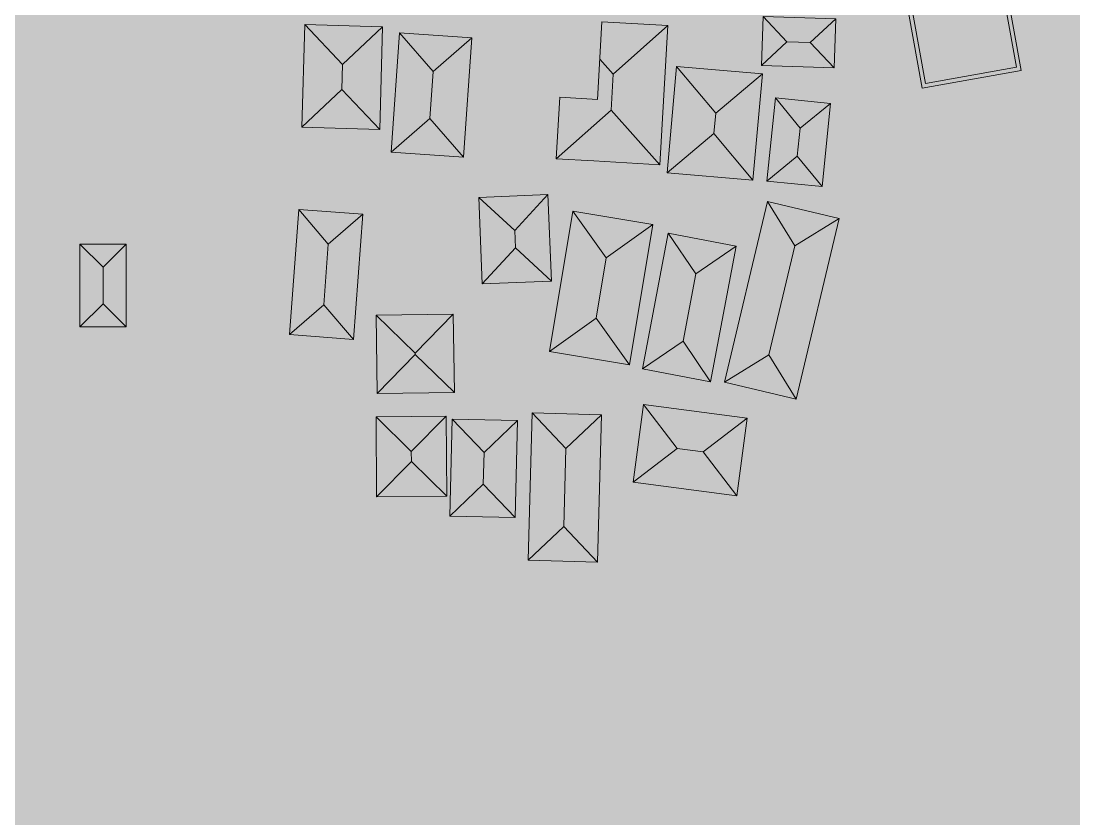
# Model space of a CAD drawing. Header units: metres. Extents: x 305909 to 307171, y 9156037 to 9156671.
# Drawn here: x 306376.2 to 306495.4, y 9156165.8 to 9156256.1 of the extents above; entities that cross this region are included whole.
import ezdxf

# ---------------------------------------------------------------- set-up
doc = ezdxf.new("R2010")
doc.units = ezdxf.units.M
for name, color, linetype, lineweight, true_color in [('B-BANGUNAN_PENDIDIKAN', 7, 'Continuous', 13, 0x78aadc), ('B-BANGUNAN_PERMUKIMAN', 7, 'Continuous', 13, 0xf0cd8c), ('B-BAYANGAN', 7, 'Continuous', 0, 0x76786c), ('Z-R', 7, 'Continuous', 0, 0xfaf4e6), ('Z-SPU-1', 7, 'Continuous', 0, 0xd6e6f7)]:
    doc.layers.add(name, color=color, linetype=linetype, lineweight=lineweight, true_color=true_color)

msp = doc.modelspace()

# ---------------------------------------------------------------- hatches: boundary and pattern name
at = {"layer": 'B-BANGUNAN_PENDIDIKAN', "true_color": 0x5c8cc4}
h = msp.add_hatch(color=153, dxfattribs=at)
h.dxf.hatch_style = 1
h.paths.add_polyline_path([(306489.41, 9156250.53), (306478.22, 9156248.51), (306471.21, 9156287.4), (306482.4, 9156289.42), (306488.86, 9156290.58), (306491.05, 9156278.41), (306484.6, 9156277.24), (306489.41, 9156250.53)])
at = {"layer": 'B-BANGUNAN_PERMUKIMAN', "true_color": 0xe5855b}
h = msp.add_hatch(color=23, dxfattribs=at)
h.dxf.hatch_style = 1
h.paths.add_polyline_path([(306408.33, 9156255.71), (306412.61, 9156251.19), (306412.53, 9156248.37), (306408.01, 9156244.09), (306408.33, 9156255.71)])
at = {"layer": 'B-BANGUNAN_PERMUKIMAN', "true_color": 0xe4855b}
h = msp.add_hatch(color=23, dxfattribs=at)
h.dxf.hatch_style = 1
h.paths.add_polyline_path([(306412.61, 9156251.19), (306408.33, 9156255.71), (306417.13, 9156255.47), (306417.13, 9156255.47), (306412.61, 9156251.19)])
at = {"layer": 'B-BANGUNAN_PERMUKIMAN', "true_color": 0xe7865b}
h = msp.add_hatch(color=23, dxfattribs=at)
h.dxf.hatch_style = 1
h.paths.add_polyline_path([(306443.24, 9156250.08), (306441.71, 9156251.79), (306441.96, 9156256.03), (306449.44, 9156255.59), (306443.24, 9156250.08)])
at = {"layer": 'B-BANGUNAN_PERMUKIMAN', "true_color": 0xbd6e4b}
h = msp.add_hatch(color=13, dxfattribs=at)
h.dxf.hatch_style = 1
h.paths.add_polyline_path([(306448.51, 9156239.84), (306443, 9156246.04), (306443.24, 9156250.08), (306449.44, 9156255.59), (306448.51, 9156239.84)])
at = {"layer": 'B-BANGUNAN_PERMUKIMAN', "true_color": 0xe5855b}
h = msp.add_hatch(color=23, dxfattribs=at)
h.dxf.hatch_style = 1
h.paths.add_polyline_path([(306460.21, 9156256.63), (306462.91, 9156253.76), (306460.04, 9156251.06), (306460.04, 9156251.06), (306460.16, 9156254.91), (306460.21, 9156256.63)])
at = {"layer": 'B-BANGUNAN_PERMUKIMAN', "true_color": 0xe4855a}
h = msp.add_hatch(color=23, dxfattribs=at)
h.dxf.hatch_style = 1
h.paths.add_polyline_path([(306468.42, 9156256.38), (306468.42, 9156256.38), (306465.55, 9156253.68), (306462.91, 9156253.76), (306460.21, 9156256.63), (306468.42, 9156256.38)])
at = {"layer": 'B-BANGUNAN_PERMUKIMAN', "true_color": 0xb56a48}
h = msp.add_hatch(color=35, dxfattribs=at)
h.dxf.hatch_style = 1
h.paths.add_polyline_path([(306465.55, 9156253.68), (306468.42, 9156256.38), (306468.26, 9156250.81), (306465.55, 9156253.68)])
at = {"layer": 'B-BANGUNAN_PERMUKIMAN', "true_color": 0xb66a48}
h = msp.add_hatch(color=35, dxfattribs=at)
h.dxf.hatch_style = 1
h.paths.add_polyline_path([(306416.81, 9156243.85), (306416.81, 9156243.85), (306412.53, 9156248.37), (306412.61, 9156251.19), (306417.13, 9156255.47), (306416.88, 9156246.43), (306416.81, 9156243.85)])
at = {"layer": 'B-BANGUNAN_PERMUKIMAN', "true_color": 0xe6865b}
h = msp.add_hatch(color=23, dxfattribs=at)
h.dxf.hatch_style = 1
h.paths.add_polyline_path([(306422.85, 9156250.39), (306422.49, 9156245.07), (306418.1, 9156241.25), (306419.03, 9156254.77), (306422.85, 9156250.39)])
at = {"layer": 'B-BANGUNAN_PERMUKIMAN', "true_color": 0xe3845a}
h = msp.add_hatch(color=23, dxfattribs=at)
h.dxf.hatch_style = 1
h.paths.add_polyline_path([(306422.85, 9156250.39), (306419.03, 9156254.77), (306419.03, 9156254.77), (306427.23, 9156254.21), (306422.85, 9156250.39)])
at = {"layer": 'B-BANGUNAN_PERMUKIMAN', "true_color": 0xb56948}
h = msp.add_hatch(color=35, dxfattribs=at)
h.dxf.hatch_style = 1
h.paths.add_polyline_path([(306426.31, 9156240.69), (306422.49, 9156245.07), (306422.85, 9156250.39), (306427.23, 9156254.21), (306427.23, 9156254.21), (306426.31, 9156240.69)])
at = {"layer": 'B-BANGUNAN_PERMUKIMAN', "true_color": 0xb76a49}
h = msp.add_hatch(color=35, dxfattribs=at)
h.dxf.hatch_style = 1
h.paths.add_polyline_path([(306462.91, 9156253.76), (306465.55, 9156253.68), (306468.26, 9156250.81), (306460.04, 9156251.06), (306462.91, 9156253.76)])
at = {"layer": 'B-BANGUNAN_PERMUKIMAN', "true_color": 0xea885d}
h = msp.add_hatch(color=23, dxfattribs=at)
h.dxf.hatch_style = 1
h.paths.add_polyline_path([(306443.24, 9156250.08), (306443, 9156246.04), (306436.8, 9156240.53), (306437.21, 9156247.49), (306441.45, 9156247.24), (306441.71, 9156251.79), (306443.24, 9156250.08)])
at = {"layer": 'B-BANGUNAN_PERMUKIMAN', "true_color": 0xe7865c}
h = msp.add_hatch(color=23, dxfattribs=at)
h.dxf.hatch_style = 1
h.paths.add_polyline_path([(306454.84, 9156245.7), (306454.64, 9156243.37), (306449.36, 9156238.94), (306449.36, 9156238.94), (306450.42, 9156250.98), (306454.84, 9156245.7)])
at = {"layer": 'B-BANGUNAN_PERMUKIMAN', "true_color": 0xe3845a}
h = msp.add_hatch(color=23, dxfattribs=at)
h.dxf.hatch_style = 1
h.paths.add_polyline_path([(306454.84, 9156245.7), (306450.42, 9156250.98), (306450.42, 9156250.98), (306460.12, 9156250.13), (306454.84, 9156245.7)])
at = {"layer": 'B-BANGUNAN_PERMUKIMAN', "true_color": 0xb46947}
h = msp.add_hatch(color=35, dxfattribs=at)
h.dxf.hatch_style = 1
h.paths.add_polyline_path([(306459.06, 9156238.09), (306454.64, 9156243.37), (306454.84, 9156245.7), (306460.12, 9156250.13), (306459.06, 9156238.09)])
at = {"layer": 'B-BANGUNAN_PERMUKIMAN', "true_color": 0xb76a48}
h = msp.add_hatch(color=35, dxfattribs=at)
h.dxf.hatch_style = 1
h.paths.add_polyline_path([(306412.53, 9156248.37), (306416.81, 9156243.85), (306408.01, 9156244.09), (306412.53, 9156248.37)])
at = {"layer": 'B-BANGUNAN_PERMUKIMAN', "true_color": 0xe7865c}
h = msp.add_hatch(color=23, dxfattribs=at)
h.dxf.hatch_style = 1
h.paths.add_polyline_path([(306461.59, 9156247.41), (306464.4, 9156243.97), (306464.08, 9156240.81), (306460.64, 9156238), (306460.64, 9156238), (306461.59, 9156247.41)])
at = {"layer": 'B-BANGUNAN_PERMUKIMAN', "true_color": 0xe2845a}
h = msp.add_hatch(color=23, dxfattribs=at)
h.dxf.hatch_style = 1
h.paths.add_polyline_path([(306467.84, 9156246.77), (306464.4, 9156243.97), (306461.59, 9156247.41), (306467.84, 9156246.77)])
at = {"layer": 'B-BANGUNAN_PERMUKIMAN', "true_color": 0xbd6e4b}
h = msp.add_hatch(color=13, dxfattribs=at)
h.dxf.hatch_style = 1
h.paths.add_polyline_path([(306443, 9156246.04), (306448.51, 9156239.84), (306441.04, 9156240.28), (306436.8, 9156240.53), (306436.8, 9156240.53), (306443, 9156246.04)])
at = {"layer": 'B-BANGUNAN_PERMUKIMAN', "true_color": 0xb46947}
h = msp.add_hatch(color=35, dxfattribs=at)
h.dxf.hatch_style = 1
h.paths.add_polyline_path([(306464.08, 9156240.81), (306464.4, 9156243.97), (306467.84, 9156246.77), (306466.88, 9156237.37), (306464.08, 9156240.81)])
at = {"layer": 'B-BANGUNAN_PERMUKIMAN', "true_color": 0xb86b49}
h = msp.add_hatch(color=35, dxfattribs=at)
h.dxf.hatch_style = 1
h.paths.add_polyline_path([(306422.49, 9156245.07), (306426.31, 9156240.69), (306418.1, 9156241.25), (306422.49, 9156245.07)])
h = msp.add_hatch(color=35, dxfattribs=at)
h.dxf.hatch_style = 1
h.paths.add_polyline_path([(306454.64, 9156243.37), (306459.06, 9156238.09), (306449.36, 9156238.94), (306454.64, 9156243.37)])
at = {"layer": 'B-BANGUNAN_PERMUKIMAN', "true_color": 0xb96b49}
h = msp.add_hatch(color=35, dxfattribs=at)
h.dxf.hatch_style = 1
h.paths.add_polyline_path([(306464.08, 9156240.81), (306466.88, 9156237.37), (306466.88, 9156237.37), (306460.64, 9156238), (306464.08, 9156240.81)])
at = {"layer": 'B-BANGUNAN_PERMUKIMAN', "true_color": 0xe6865b}
h = msp.add_hatch(color=23, dxfattribs=at)
h.dxf.hatch_style = 1
h.paths.add_polyline_path([(306432.09, 9156232.39), (306428.01, 9156236.14), (306435.84, 9156236.46), (306435.84, 9156236.46), (306432.09, 9156232.39)])
at = {"layer": 'B-BANGUNAN_PERMUKIMAN', "true_color": 0xe4855a}
h = msp.add_hatch(color=23, dxfattribs=at)
h.dxf.hatch_style = 1
h.paths.add_polyline_path([(306428.01, 9156236.14), (306432.09, 9156232.39), (306432.17, 9156230.42), (306428.41, 9156226.35), (306428.01, 9156236.14)])
at = {"layer": 'B-BANGUNAN_PERMUKIMAN', "true_color": 0xb76a49}
h = msp.add_hatch(color=35, dxfattribs=at)
h.dxf.hatch_style = 1
h.paths.add_polyline_path([(306432.17, 9156230.42), (306432.09, 9156232.39), (306435.84, 9156236.46), (306436.24, 9156226.67), (306432.17, 9156230.42)])
at = {"layer": 'B-BANGUNAN_PERMUKIMAN', "true_color": 0xea885d}
h = msp.add_hatch(color=23, dxfattribs=at)
h.dxf.hatch_style = 1
h.paths.add_polyline_path([(306460.7, 9156235.68), (306463.79, 9156230.67), (306460.86, 9156218.33), (306455.84, 9156215.24), (306460.7, 9156235.68)])
at = {"layer": 'B-BANGUNAN_PERMUKIMAN', "true_color": 0xdf8258}
h = msp.add_hatch(color=23, dxfattribs=at)
h.dxf.hatch_style = 1
h.paths.add_polyline_path([(306463.79, 9156230.67), (306460.7, 9156235.68), (306468.81, 9156233.76), (306468.81, 9156233.76), (306463.79, 9156230.67)])
at = {"layer": 'B-BANGUNAN_PERMUKIMAN', "true_color": 0xe6865b}
h = msp.add_hatch(color=23, dxfattribs=at)
h.dxf.hatch_style = 1
h.paths.add_polyline_path([(306407.64, 9156234.77), (306407.64, 9156234.77), (306410.99, 9156230.87), (306410.48, 9156223.97), (306406.58, 9156220.62), (306406.58, 9156220.62), (306407.64, 9156234.77)])
at = {"layer": 'B-BANGUNAN_PERMUKIMAN', "true_color": 0xe3845a}
h = msp.add_hatch(color=23, dxfattribs=at)
h.dxf.hatch_style = 1
h.paths.add_polyline_path([(306410.99, 9156230.87), (306407.64, 9156234.77), (306414.89, 9156234.23), (306410.99, 9156230.87)])
at = {"layer": 'B-BANGUNAN_PERMUKIMAN', "true_color": 0xb56948}
h = msp.add_hatch(color=35, dxfattribs=at)
h.dxf.hatch_style = 1
h.paths.add_polyline_path([(306413.83, 9156220.07), (306410.48, 9156223.97), (306410.99, 9156230.87), (306414.89, 9156234.23), (306413.83, 9156220.07)])
at = {"layer": 'B-BANGUNAN_PERMUKIMAN', "true_color": 0xe8875c}
h = msp.add_hatch(color=23, dxfattribs=at)
h.dxf.hatch_style = 1
h.paths.add_polyline_path([(306442.44, 9156229.3), (306441.3, 9156222.48), (306436.02, 9156218.7), (306438.67, 9156234.58), (306438.67, 9156234.58), (306442.44, 9156229.3)])
at = {"layer": 'B-BANGUNAN_PERMUKIMAN', "true_color": 0xe18359}
h = msp.add_hatch(color=23, dxfattribs=at)
h.dxf.hatch_style = 1
h.paths.add_polyline_path([(306442.44, 9156229.3), (306438.67, 9156234.58), (306447.72, 9156233.07), (306442.44, 9156229.3)])
at = {"layer": 'B-BANGUNAN_PERMUKIMAN', "true_color": 0xb36847}
h = msp.add_hatch(color=25, dxfattribs=at)
h.dxf.hatch_style = 1
h.paths.add_polyline_path([(306445.07, 9156217.19), (306441.3, 9156222.48), (306442.44, 9156229.3), (306447.72, 9156233.07), (306445.07, 9156217.19)])
at = {"layer": 'B-BANGUNAN_PERMUKIMAN', "true_color": 0xb16746}
h = msp.add_hatch(color=25, dxfattribs=at)
h.dxf.hatch_style = 1
h.paths.add_polyline_path([(306460.86, 9156218.33), (306463.79, 9156230.67), (306468.81, 9156233.76), (306463.94, 9156213.31), (306460.86, 9156218.33)])
at = {"layer": 'B-BANGUNAN_PERMUKIMAN', "true_color": 0xe9875c}
h = msp.add_hatch(color=23, dxfattribs=at)
h.dxf.hatch_style = 1
h.paths.add_polyline_path([(306449.47, 9156232.09), (306452.59, 9156227.51), (306451.14, 9156219.87), (306446.55, 9156216.74), (306449.47, 9156232.09)])
at = {"layer": 'B-BANGUNAN_PERMUKIMAN', "true_color": 0xe08259}
h = msp.add_hatch(color=23, dxfattribs=at)
h.dxf.hatch_style = 1
h.paths.add_polyline_path([(306452.59, 9156227.51), (306449.47, 9156232.09), (306450.88, 9156231.82), (306457.17, 9156230.63), (306457.17, 9156230.63), (306452.59, 9156227.51)])
at = {"layer": 'B-BANGUNAN_PERMUKIMAN', "true_color": 0xe5855b}
h = msp.add_hatch(color=23, dxfattribs=at)
h.dxf.hatch_style = 1
h.paths.add_polyline_path([(306382.88, 9156230.86), (306385.5, 9156228.24), (306385.5, 9156224.11), (306382.88, 9156221.49), (306382.88, 9156230.86)])
h = msp.add_hatch(color=23, dxfattribs=at)
h.dxf.hatch_style = 1
h.paths.add_polyline_path([(306388.12, 9156230.86), (306385.5, 9156228.24), (306382.88, 9156230.86), (306388.12, 9156230.86)])
at = {"layer": 'B-BANGUNAN_PERMUKIMAN', "true_color": 0xb66a48}
h = msp.add_hatch(color=35, dxfattribs=at)
h.dxf.hatch_style = 1
h.paths.add_polyline_path([(306388.12, 9156221.49), (306385.5, 9156224.11), (306385.5, 9156228.24), (306388.12, 9156230.86), (306388.12, 9156221.49)])
at = {"layer": 'B-BANGUNAN_PERMUKIMAN', "true_color": 0xb26847}
h = msp.add_hatch(color=25, dxfattribs=at)
h.dxf.hatch_style = 1
h.paths.add_polyline_path([(306451.14, 9156219.87), (306452.59, 9156227.51), (306457.17, 9156230.63), (306454.26, 9156215.28), (306451.14, 9156219.87)])
at = {"layer": 'B-BANGUNAN_PERMUKIMAN', "true_color": 0xb56948}
h = msp.add_hatch(color=35, dxfattribs=at)
h.dxf.hatch_style = 1
h.paths.add_polyline_path([(306432.17, 9156230.42), (306436.24, 9156226.67), (306436.24, 9156226.67), (306428.41, 9156226.35), (306432.17, 9156230.42)])
at = {"layer": 'B-BANGUNAN_PERMUKIMAN', "true_color": 0xb66a48}
h = msp.add_hatch(color=35, dxfattribs=at)
h.dxf.hatch_style = 1
h.paths.add_polyline_path([(306385.5, 9156224.11), (306388.12, 9156221.49), (306382.88, 9156221.49), (306385.5, 9156224.11)])
at = {"layer": 'B-BANGUNAN_PERMUKIMAN', "true_color": 0xb86b49}
h = msp.add_hatch(color=35, dxfattribs=at)
h.dxf.hatch_style = 1
h.paths.add_polyline_path([(306410.48, 9156223.97), (306413.83, 9156220.07), (306406.58, 9156220.62), (306410.48, 9156223.97)])
at = {"layer": 'B-BANGUNAN_PERMUKIMAN', "true_color": 0xe5855b}
h = msp.add_hatch(color=23, dxfattribs=at)
h.dxf.hatch_style = 1
h.paths.add_polyline_path([(306425.12, 9156222.94), (306420.82, 9156218.51), (306416.39, 9156222.81), (306425.12, 9156222.94)])
at = {"layer": 'B-BANGUNAN_PERMUKIMAN', "true_color": 0xe4855b}
h = msp.add_hatch(color=23, dxfattribs=at)
h.dxf.hatch_style = 1
h.paths.add_polyline_path([(306420.82, 9156218.51), (306420.82, 9156218.37), (306416.52, 9156213.94), (306416.52, 9156213.94), (306416.39, 9156222.81), (306420.82, 9156218.51)])
at = {"layer": 'B-BANGUNAN_PERMUKIMAN', "true_color": 0xb76a48}
h = msp.add_hatch(color=35, dxfattribs=at)
h.dxf.hatch_style = 1
h.paths.add_polyline_path([(306425.26, 9156214.07), (306420.82, 9156218.37), (306420.82, 9156218.51), (306425.12, 9156222.94), (306425.26, 9156214.07)])
at = {"layer": 'B-BANGUNAN_PERMUKIMAN', "true_color": 0xba6c4a}
h = msp.add_hatch(color=35, dxfattribs=at)
h.dxf.hatch_style = 1
h.paths.add_polyline_path([(306436.02, 9156218.7), (306436.02, 9156218.7), (306441.3, 9156222.48), (306445.07, 9156217.19), (306436.02, 9156218.7)])
at = {"layer": 'B-BANGUNAN_PERMUKIMAN', "true_color": 0xbb6d4a}
h = msp.add_hatch(color=13, dxfattribs=at)
h.dxf.hatch_style = 1
h.paths.add_polyline_path([(306451.14, 9156219.87), (306454.26, 9156215.28), (306454.26, 9156215.28), (306446.55, 9156216.74), (306451.14, 9156219.87)])
at = {"layer": 'B-BANGUNAN_PERMUKIMAN', "true_color": 0xb66a48}
h = msp.add_hatch(color=35, dxfattribs=at)
h.dxf.hatch_style = 1
h.paths.add_polyline_path([(306420.82, 9156218.37), (306425.26, 9156214.07), (306416.52, 9156213.94), (306420.82, 9156218.37)])
at = {"layer": 'B-BANGUNAN_PERMUKIMAN', "true_color": 0xbc6d4b}
h = msp.add_hatch(color=13, dxfattribs=at)
h.dxf.hatch_style = 1
h.paths.add_polyline_path([(306460.86, 9156218.33), (306463.94, 9156213.31), (306455.84, 9156215.24), (306460.86, 9156218.33)])
at = {"layer": 'B-BANGUNAN_PERMUKIMAN', "true_color": 0xe8875c}
h = msp.add_hatch(color=23, dxfattribs=at)
h.dxf.hatch_style = 1
h.paths.add_polyline_path([(306450.48, 9156207.73), (306445.5, 9156203.92), (306446.67, 9156212.71), (306450.48, 9156207.73)])
at = {"layer": 'B-BANGUNAN_PERMUKIMAN', "true_color": 0xe28359}
h = msp.add_hatch(color=23, dxfattribs=at)
h.dxf.hatch_style = 1
h.paths.add_polyline_path([(306458.4, 9156211.15), (306453.42, 9156207.34), (306450.48, 9156207.73), (306446.67, 9156212.71), (306446.67, 9156212.71), (306458.4, 9156211.15)])
at = {"layer": 'B-BANGUNAN_PERMUKIMAN', "true_color": 0xe5855b}
h = msp.add_hatch(color=23, dxfattribs=at)
h.dxf.hatch_style = 1
h.paths.add_polyline_path([(306434.07, 9156211.75), (306437.88, 9156207.73), (306437.64, 9156198.87), (306433.62, 9156195.06), (306434.07, 9156211.75)])
at = {"layer": 'B-BANGUNAN_PERMUKIMAN', "true_color": 0xe4855b}
h = msp.add_hatch(color=23, dxfattribs=at)
h.dxf.hatch_style = 1
h.paths.add_polyline_path([(306437.88, 9156207.73), (306434.07, 9156211.75), (306441.9, 9156211.54), (306437.88, 9156207.73)])
at = {"layer": 'B-BANGUNAN_PERMUKIMAN', "true_color": 0xb66a48}
h = msp.add_hatch(color=35, dxfattribs=at)
h.dxf.hatch_style = 1
h.paths.add_polyline_path([(306437.64, 9156198.87), (306437.88, 9156207.73), (306441.9, 9156211.54), (306441.9, 9156211.54), (306441.45, 9156194.85), (306437.64, 9156198.87)])
at = {"layer": 'B-BANGUNAN_PERMUKIMAN', "true_color": 0xe5855b}
h = msp.add_hatch(color=23, dxfattribs=at)
h.dxf.hatch_style = 1
h.paths.add_polyline_path([(306420.38, 9156207.38), (306416.39, 9156211.31), (306424.32, 9156211.37), (306420.38, 9156207.38)])
h = msp.add_hatch(color=23, dxfattribs=at)
h.dxf.hatch_style = 1
h.paths.add_polyline_path([(306420.38, 9156207.38), (306420.39, 9156206.24), (306416.46, 9156202.25), (306416.39, 9156211.31), (306420.38, 9156207.38)])
at = {"layer": 'B-BANGUNAN_PERMUKIMAN', "true_color": 0xb66a48}
h = msp.add_hatch(color=35, dxfattribs=at)
h.dxf.hatch_style = 1
h.paths.add_polyline_path([(306424.39, 9156202.31), (306420.39, 9156206.24), (306420.38, 9156207.38), (306424.32, 9156211.37), (306424.32, 9156211.37), (306424.39, 9156202.31)])
at = {"layer": 'B-BANGUNAN_PERMUKIMAN', "true_color": 0xe5855b}
h = msp.add_hatch(color=23, dxfattribs=at)
h.dxf.hatch_style = 1
h.paths.add_polyline_path([(306428.62, 9156207.26), (306428.53, 9156203.69), (306424.73, 9156200.07), (306425, 9156211.05), (306425, 9156211.05), (306428.62, 9156207.26)])
at = {"layer": 'B-BANGUNAN_PERMUKIMAN', "true_color": 0xe4855b}
h = msp.add_hatch(color=23, dxfattribs=at)
h.dxf.hatch_style = 1
h.paths.add_polyline_path([(306428.62, 9156207.26), (306425, 9156211.05), (306432.41, 9156210.88), (306428.62, 9156207.26)])
at = {"layer": 'B-BANGUNAN_PERMUKIMAN', "true_color": 0xb66a48}
h = msp.add_hatch(color=35, dxfattribs=at)
h.dxf.hatch_style = 1
h.paths.add_polyline_path([(306432.15, 9156199.9), (306428.53, 9156203.69), (306428.62, 9156207.26), (306432.41, 9156210.88), (306432.15, 9156199.9)])
at = {"layer": 'B-BANGUNAN_PERMUKIMAN', "true_color": 0xb36847}
h = msp.add_hatch(color=25, dxfattribs=at)
h.dxf.hatch_style = 1
h.paths.add_polyline_path([(306453.42, 9156207.34), (306458.4, 9156211.15), (306457.23, 9156202.37), (306457.23, 9156202.37), (306453.42, 9156207.34)])
at = {"layer": 'B-BANGUNAN_PERMUKIMAN', "true_color": 0xb96c4a}
h = msp.add_hatch(color=35, dxfattribs=at)
h.dxf.hatch_style = 1
h.paths.add_polyline_path([(306450.48, 9156207.73), (306453.42, 9156207.34), (306457.23, 9156202.37), (306445.5, 9156203.92), (306445.5, 9156203.92), (306450.48, 9156207.73)])
at = {"layer": 'B-BANGUNAN_PERMUKIMAN', "true_color": 0xb66a48}
h = msp.add_hatch(color=35, dxfattribs=at)
h.dxf.hatch_style = 1
h.paths.add_polyline_path([(306416.46, 9156202.25), (306416.46, 9156202.25), (306420.39, 9156206.24), (306424.39, 9156202.31), (306416.46, 9156202.25)])
at = {"layer": 'B-BANGUNAN_PERMUKIMAN', "true_color": 0xb76a48}
h = msp.add_hatch(color=35, dxfattribs=at)
h.dxf.hatch_style = 1
h.paths.add_polyline_path([(306424.73, 9156200.07), (306428.53, 9156203.69), (306432.15, 9156199.9), (306424.73, 9156200.07)])
h = msp.add_hatch(color=35, dxfattribs=at)
h.dxf.hatch_style = 1
h.paths.add_polyline_path([(306437.64, 9156198.87), (306441.45, 9156194.85), (306441.45, 9156194.85), (306433.62, 9156195.06), (306437.64, 9156198.87)])
at = {"layer": 'B-BAYANGAN', "true_color": 0x76786c}
h = msp.add_hatch(color=8, dxfattribs=at)
h.dxf.hatch_style = 1
h.paths.add_polyline_path([(306490.46, 9156249.48), (306479.27, 9156247.46), (306472.26, 9156286.35), (306483.45, 9156288.37), (306489.91, 9156289.53), (306492.1, 9156277.36), (306485.65, 9156276.19), (306490.46, 9156249.48)])
h = msp.add_hatch(color=8, dxfattribs=at)
h.dxf.hatch_style = 1
h.paths.add_polyline_path([(306469.17, 9156255.63), (306469.01, 9156250.06), (306460.79, 9156250.31), (306460.96, 9156255.88), (306469.17, 9156255.63)])
h = msp.add_hatch(color=8, dxfattribs=at)
h.dxf.hatch_style = 1
h.paths.add_polyline_path([(306417.88, 9156254.72), (306417.56, 9156243.1), (306408.76, 9156243.34), (306409.08, 9156254.96), (306417.88, 9156254.72)])
h = msp.add_hatch(color=8, dxfattribs=at)
h.dxf.hatch_style = 1
h.paths.add_polyline_path([(306450.19, 9156254.84), (306449.26, 9156239.09), (306441.79, 9156239.53), (306437.55, 9156239.78), (306437.96, 9156246.74), (306442.2, 9156246.49), (306442.71, 9156255.28), (306450.19, 9156254.84)])
h = msp.add_hatch(color=8, dxfattribs=at)
h.dxf.hatch_style = 1
h.paths.add_polyline_path([(306427.98, 9156253.46), (306427.06, 9156239.94), (306418.85, 9156240.5), (306419.78, 9156254.02), (306427.98, 9156253.46)])
h = msp.add_hatch(color=8, dxfattribs=at)
h.dxf.hatch_style = 1
h.paths.add_polyline_path([(306460.87, 9156249.38), (306459.81, 9156237.34), (306450.11, 9156238.19), (306451.17, 9156250.23), (306460.87, 9156249.38)])
h = msp.add_hatch(color=8, dxfattribs=at)
h.dxf.hatch_style = 1
h.paths.add_polyline_path([(306468.59, 9156246.02), (306467.63, 9156236.62), (306461.39, 9156237.25), (306462.34, 9156246.66), (306468.59, 9156246.02)])
h = msp.add_hatch(color=8, dxfattribs=at)
h.dxf.hatch_style = 1
h.paths.add_polyline_path([(306436.99, 9156225.92), (306429.16, 9156225.6), (306428.76, 9156235.39), (306436.59, 9156235.71), (306436.99, 9156225.92)])
h = msp.add_hatch(color=8, dxfattribs=at)
h.dxf.hatch_style = 1
h.paths.add_polyline_path([(306469.56, 9156233.01), (306464.69, 9156212.56), (306456.59, 9156214.49), (306461.45, 9156234.93), (306469.56, 9156233.01)])
h = msp.add_hatch(color=8, dxfattribs=at)
h.dxf.hatch_style = 1
h.paths.add_polyline_path([(306415.64, 9156233.48), (306414.58, 9156219.32), (306407.33, 9156219.87), (306408.39, 9156234.02), (306415.64, 9156233.48)])
h = msp.add_hatch(color=8, dxfattribs=at)
h.dxf.hatch_style = 1
h.paths.add_polyline_path([(306448.47, 9156232.32), (306445.82, 9156216.44), (306436.77, 9156217.95), (306439.42, 9156233.83), (306448.47, 9156232.32)])
h = msp.add_hatch(color=8, dxfattribs=at)
h.dxf.hatch_style = 1
h.paths.add_polyline_path([(306457.92, 9156229.88), (306455.01, 9156214.53), (306447.3, 9156215.99), (306450.22, 9156231.34), (306457.92, 9156229.88)])
h = msp.add_hatch(color=8, dxfattribs=at)
h.dxf.hatch_style = 1
h.paths.add_polyline_path([(306388.87, 9156220.74), (306383.63, 9156220.74), (306383.63, 9156230.11), (306388.87, 9156230.11), (306388.87, 9156220.74)])
h = msp.add_hatch(color=8, dxfattribs=at)
h.dxf.hatch_style = 1
h.paths.add_polyline_path([(306426.01, 9156213.32), (306417.27, 9156213.19), (306417.14, 9156222.06), (306425.87, 9156222.19), (306426.01, 9156213.32)])
h = msp.add_hatch(color=8, dxfattribs=at)
h.dxf.hatch_style = 1
h.paths.add_polyline_path([(306459.15, 9156210.4), (306457.98, 9156201.62), (306446.25, 9156203.17), (306447.42, 9156211.96), (306459.15, 9156210.4)])
h = msp.add_hatch(color=8, dxfattribs=at)
h.dxf.hatch_style = 1
h.paths.add_polyline_path([(306425.14, 9156201.56), (306417.21, 9156201.5), (306417.14, 9156210.56), (306425.07, 9156210.62), (306425.14, 9156201.56)])
h = msp.add_hatch(color=8, dxfattribs=at)
h.dxf.hatch_style = 1
h.paths.add_polyline_path([(306433.16, 9156210.13), (306432.9, 9156199.15), (306425.48, 9156199.32), (306425.75, 9156210.3), (306433.16, 9156210.13)])
h = msp.add_hatch(color=8, dxfattribs=at)
h.dxf.hatch_style = 1
h.paths.add_polyline_path([(306442.65, 9156210.79), (306442.2, 9156194.1), (306434.37, 9156194.31), (306434.82, 9156211), (306442.65, 9156210.79)])
at = {"layer": 'Z-R', "true_color": 0xe2eacc}
h = msp.add_hatch(color=254, dxfattribs=at)
h.dxf.hatch_style = 1
h.paths.add_polyline_path([(306499.6, 9156305.81), (306466.68, 9156301.99), (306472.88, 9156235.67), (306497.91, 9156229.06), (306526.8, 9156228.99), (306531.58, 9156219.92), (306532.49, 9156127.58), (306486.31, 9156132.33), (306393.99, 9156155.2), (306332.73, 9156171.59), (306288.72, 9156190.58), (306246.01, 9156220.78), (306216.24, 9156242.78), (306193.37, 9156263.49), (306160.59, 9156296.71), (306133.41, 9156338.56), (306127.35, 9156361.25), (306094.2, 9156358.84), (306090.5, 9156366.67), (306061.4, 9156428.37), (306035.15, 9156500.2), (306017.71, 9156550.31), (306008.21, 9156577.56), (306141.31, 9156568.88), (306165.7, 9156567.29), (306165.7, 9156567.29), (306200.22, 9156564.07), (306291.75, 9156555.55), (306369.46, 9156545.53), (306471.94, 9156528.54), (306458.48, 9156529.51), (306455.79, 9156529.72), (306453.06, 9156530.08), (306440, 9156532.84), (306440, 9156532.83), (306440, 9156532.84), (306440, 9156532.84), (306424.61, 9156536.08), (306424.61, 9156536.08), (306385.74, 9156542.79), (306385.74, 9156542.79), (306305, 9156549.61), (306305, 9156549.61), (306215.66, 9156559.53), (306215.66, 9156559.53), (306186.12, 9156560.81), (306186.12, 9156560.81), (306160.52, 9156563.13), (306160.52, 9156563.13), (306119.18, 9156567.79), (306119.18, 9156567.79), (306039.05, 9156573.45), (306039.05, 9156573.45), (306033.08, 9156573.81), (306033.08, 9156573.81), (306033.08, 9156573.81), (306051.45, 9156523.22), (306051.45, 9156523.21), (306060.21, 9156485.25), (306060.21, 9156485.25), (306060.21, 9156485.25), (306057.48, 9156485.6), (306070.6, 9156438.47), (306116.98, 9156440.27), (306147.96, 9156437.91), (306199.86, 9156410.57), (306230.35, 9156409.78), (306281.95, 9156409), (306338.24, 9156402.75), (306341.9, 9156461.43), (306341.9, 9156461.43), (306341.9, 9156461.43), (306343.89, 9156461.18), (306340.23, 9156402.62), (306340.21, 9156402.42), (306340.17, 9156402.22), (306340.1, 9156402.03), (306340.02, 9156401.85), (306339.92, 9156401.67), (306339.8, 9156401.51), (306339.67, 9156401.35), (306339.52, 9156401.22), (306339.36, 9156401.09), (306339.19, 9156400.99), (306339.01, 9156400.9), (306338.82, 9156400.83), (306338.62, 9156400.79), (306338.42, 9156400.76), (306338.22, 9156400.75), (306338.01, 9156400.76), (306281.82, 9156407), (306230.32, 9156407.78), (306230.29, 9156407.79), (306199.8, 9156408.57), (306199.62, 9156408.58), (306199.44, 9156408.61), (306199.26, 9156408.66), (306199.09, 9156408.72), (306198.92, 9156408.8), (306147.4, 9156435.95), (306116.95, 9156438.27), (306078.61, 9156436.78), (306089.35, 9156410.91), (306109.34, 9156371.44), (306114.25, 9156367.34), (306121.8, 9156366.05), (306134.09, 9156364.48), (306186.36, 9156362.59), (306279.56, 9156357.94), (306324.74, 9156355.99), (306351.56, 9156350.97), (306360, 9156400.45), (306360, 9156400.45), (306360, 9156380), (306360, 9156380), (306360, 9156380), (306440, 9156380), (306440, 9156380), (306440, 9156380), (306440, 9156340.33), (306440.23, 9156340.29), (306485.26, 9156338.3), (306492.36, 9156337.55), (306513.12, 9156334.56), (306536.03, 9156332.22), (306560, 9156329.63), (306560, 9156512.62), (306572.18, 9156510.31), (306677.17, 9156490.28), (306677.17, 9156490.28), (306764.13, 9156475.06), (306735.94, 9156145.42), (306694.11, 9156139.2), (306694.29, 9156206.56), (306623.21, 9156213.87), (306624.29, 9156242.6), (306556.39, 9156238.05), (306554, 9156281.95), (306509.63, 9156279.09), (306499.6, 9156305.81)])
at = {"layer": 'Z-SPU-1', "true_color": 0xd6e2ee}
h = msp.add_hatch(color=254, dxfattribs=at)
h.dxf.hatch_style = 1
h.paths.add_polyline_path([(306596.42, 9156127.4), (306534.3, 9156127.4), (306532.49, 9156127.58), (306531.58, 9156219.92), (306526.8, 9156228.99), (306497.91, 9156229.06), (306472.88, 9156235.67), (306466.68, 9156301.99), (306499.6, 9156305.81), (306509.63, 9156279.09), (306554, 9156281.95), (306556.39, 9156238.05), (306624.29, 9156242.6), (306623.21, 9156213.87), (306694.29, 9156206.56), (306694.11, 9156139.2), (306682.57, 9156137.44), (306647.05, 9156132), (306596.42, 9156127.4)])

# ---------------------------------------------------------------- linework, layer by layer
at = {"layer": 'B-BANGUNAN_PENDIDIKAN', "color": 167, "lineweight": 13, "true_color": 0x324d6b}
msp.add_lwpolyline([(306489.41, 9156250.53), (306478.22, 9156248.51), (306471.21, 9156287.4), (306482.4, 9156289.42), (306488.86, 9156290.58), (306491.05, 9156278.41), (306484.6, 9156277.24), (306489.41, 9156250.53)], close=True, dxfattribs=at)
at = {"layer": 'B-BANGUNAN_PENDIDIKAN', "color": 153, "lineweight": 9, "true_color": 0x6ca5e7}
msp.add_lwpolyline([(306488.89, 9156250.89), (306478.59, 9156249.03), (306471.73, 9156287.04), (306482.48, 9156288.98), (306488.5, 9156290.06), (306490.53, 9156278.77), (306484.52, 9156277.69), (306484.47, 9156277.68), (306484.43, 9156277.66), (306484.39, 9156277.65), (306484.35, 9156277.62), (306484.32, 9156277.6), (306484.29, 9156277.57), (306484.25, 9156277.54), (306484.23, 9156277.5), (306484.2, 9156277.46), (306484.18, 9156277.42), (306484.17, 9156277.38), (306484.16, 9156277.34), (306484.15, 9156277.3), (306484.15, 9156277.25), (306484.15, 9156277.21), (306484.15, 9156277.16), (306488.89, 9156250.89)], close=True, dxfattribs=at)
at = {"layer": 'B-BANGUNAN_PERMUKIMAN', "color": 17, "lineweight": 9, "true_color": 0x71422d}
for p, q in [((306408.33, 9156255.71), (306412.61, 9156251.19)), ((306449.44, 9156255.59), (306443.24, 9156250.08)), ((306460.21, 9156256.63), (306462.91, 9156253.76)), ((306468.42, 9156256.38), (306465.55, 9156253.68)), ((306417.13, 9156255.47), (306412.61, 9156251.19)), ((306419.03, 9156254.77), (306422.85, 9156250.39)), ((306427.23, 9156254.21), (306422.85, 9156250.39)), ((306460.04, 9156251.06), (306462.91, 9156253.76)), ((306465.55, 9156253.68), (306462.91, 9156253.76)), ((306468.26, 9156250.81), (306465.55, 9156253.68)), ((306412.53, 9156248.37), (306412.61, 9156251.19)), ((306441.71, 9156251.79), (306443.24, 9156250.08)), ((306450.42, 9156250.98), (306454.84, 9156245.7)), ((306422.49, 9156245.07), (306422.85, 9156250.39)), ((306443.24, 9156250.08), (306443, 9156246.04)), ((306460.12, 9156250.13), (306454.84, 9156245.7)), ((306408.01, 9156244.09), (306412.53, 9156248.37)), ((306416.81, 9156243.85), (306412.53, 9156248.37)), ((306461.59, 9156247.41), (306464.4, 9156243.97)), ((306436.8, 9156240.53), (306443, 9156246.04)), ((306448.51, 9156239.84), (306443, 9156246.04)), ((306467.84, 9156246.77), (306464.4, 9156243.97)), ((306418.1, 9156241.25), (306422.49, 9156245.07)), ((306426.31, 9156240.69), (306422.49, 9156245.07)), ((306454.84, 9156245.7), (306454.64, 9156243.37)), ((306464.08, 9156240.81), (306464.4, 9156243.97)), ((306449.36, 9156238.94), (306454.64, 9156243.37)), ((306459.06, 9156238.09), (306454.64, 9156243.37)), ((306460.64, 9156238), (306464.08, 9156240.81)), ((306466.88, 9156237.37), (306464.08, 9156240.81)), ((306428.01, 9156236.14), (306432.09, 9156232.39)), ((306435.84, 9156236.46), (306432.09, 9156232.39)), ((306460.7, 9156235.68), (306463.79, 9156230.67)), ((306407.64, 9156234.77), (306410.99, 9156230.87)), ((306414.89, 9156234.23), (306410.99, 9156230.87)), ((306438.67, 9156234.58), (306442.44, 9156229.3)), ((306447.72, 9156233.07), (306442.44, 9156229.3)), ((306468.81, 9156233.76), (306463.79, 9156230.67)), ((306432.17, 9156230.42), (306432.09, 9156232.39)), ((306449.47, 9156232.09), (306452.59, 9156227.51)), ((306382.88, 9156230.86), (306385.5, 9156228.24)), ((306388.12, 9156230.86), (306385.5, 9156228.24)), ((306410.99, 9156230.87), (306410.48, 9156223.97)), ((306457.17, 9156230.63), (306452.59, 9156227.51)), ((306460.86, 9156218.33), (306463.79, 9156230.67)), ((306428.41, 9156226.35), (306432.17, 9156230.42)), ((306436.24, 9156226.67), (306432.17, 9156230.42)), ((306385.5, 9156224.11), (306385.5, 9156228.24)), ((306442.44, 9156229.3), (306441.3, 9156222.48)), ((306452.59, 9156227.51), (306451.14, 9156219.87)), ((306382.88, 9156221.49), (306385.5, 9156224.11)), ((306388.12, 9156221.49), (306385.5, 9156224.11)), ((306406.58, 9156220.62), (306410.48, 9156223.97)), ((306413.83, 9156220.07), (306410.48, 9156223.97)), ((306416.39, 9156222.81), (306420.82, 9156218.51)), ((306425.12, 9156222.94), (306420.82, 9156218.51)), ((306436.02, 9156218.7), (306441.3, 9156222.48)), ((306445.07, 9156217.19), (306441.3, 9156222.48)), ((306446.55, 9156216.74), (306451.14, 9156219.87)), ((306454.26, 9156215.28), (306451.14, 9156219.87)), ((306416.52, 9156213.94), (306420.82, 9156218.37)), ((306420.82, 9156218.37), (306420.82, 9156218.51)), ((306425.26, 9156214.07), (306420.82, 9156218.37)), ((306455.84, 9156215.24), (306460.86, 9156218.33)), ((306463.94, 9156213.31), (306460.86, 9156218.33)), ((306446.67, 9156212.71), (306450.48, 9156207.73)), ((306434.07, 9156211.75), (306437.88, 9156207.73)), ((306441.9, 9156211.54), (306437.88, 9156207.73)), ((306416.39, 9156211.31), (306420.38, 9156207.38)), ((306424.32, 9156211.37), (306420.38, 9156207.38)), ((306425, 9156211.05), (306428.62, 9156207.26)), ((306432.41, 9156210.88), (306428.62, 9156207.26)), ((306458.4, 9156211.15), (306453.42, 9156207.34)), ((306420.38, 9156207.38), (306420.39, 9156206.24)), ((306428.62, 9156207.26), (306428.53, 9156203.69)), ((306437.64, 9156198.87), (306437.88, 9156207.73)), ((306445.5, 9156203.92), (306450.48, 9156207.73)), ((306453.42, 9156207.34), (306450.48, 9156207.73)), ((306457.23, 9156202.37), (306453.42, 9156207.34)), ((306416.46, 9156202.25), (306420.39, 9156206.24)), ((306424.39, 9156202.31), (306420.39, 9156206.24)), ((306424.73, 9156200.07), (306428.53, 9156203.69)), ((306432.15, 9156199.9), (306428.53, 9156203.69)), ((306433.62, 9156195.06), (306437.64, 9156198.87)), ((306441.45, 9156194.85), (306437.64, 9156198.87))]:
    msp.add_line(p, q, dxfattribs=at)
at = {"layer": 'B-BANGUNAN_PERMUKIMAN', "color": 17, "lineweight": 13, "true_color": 0x71422d}
for points in [[(306417.13, 9156255.47), (306416.81, 9156243.85), (306408.01, 9156244.09), (306408.33, 9156255.71), (306417.13, 9156255.47)], [(306449.44, 9156255.59), (306448.51, 9156239.84), (306441.04, 9156240.28), (306436.8, 9156240.53), (306437.21, 9156247.49), (306441.45, 9156247.24), (306441.96, 9156256.03), (306449.44, 9156255.59)], [(306468.42, 9156256.38), (306468.26, 9156250.81), (306460.04, 9156251.06), (306460.21, 9156256.63), (306468.42, 9156256.38)], [(306427.23, 9156254.21), (306426.31, 9156240.69), (306418.1, 9156241.25), (306419.03, 9156254.77), (306427.23, 9156254.21)], [(306460.12, 9156250.13), (306459.06, 9156238.09), (306449.36, 9156238.94), (306450.42, 9156250.98), (306460.12, 9156250.13)], [(306467.84, 9156246.77), (306466.88, 9156237.37), (306460.64, 9156238), (306461.59, 9156247.41), (306467.84, 9156246.77)], [(306436.24, 9156226.67), (306428.41, 9156226.35), (306428.01, 9156236.14), (306435.84, 9156236.46), (306436.24, 9156226.67)], [(306468.81, 9156233.76), (306463.94, 9156213.31), (306455.84, 9156215.24), (306460.7, 9156235.68), (306468.81, 9156233.76)], [(306414.89, 9156234.23), (306413.83, 9156220.07), (306406.58, 9156220.62), (306407.64, 9156234.77), (306414.89, 9156234.23)], [(306447.72, 9156233.07), (306445.07, 9156217.19), (306436.02, 9156218.7), (306438.67, 9156234.58), (306447.72, 9156233.07)], [(306457.17, 9156230.63), (306454.26, 9156215.28), (306446.55, 9156216.74), (306449.47, 9156232.09), (306457.17, 9156230.63)], [(306388.12, 9156221.49), (306382.88, 9156221.49), (306382.88, 9156230.86), (306388.12, 9156230.86), (306388.12, 9156221.49)], [(306425.26, 9156214.07), (306416.52, 9156213.94), (306416.39, 9156222.81), (306425.12, 9156222.94), (306425.26, 9156214.07)], [(306458.4, 9156211.15), (306457.23, 9156202.37), (306445.5, 9156203.92), (306446.67, 9156212.71), (306458.4, 9156211.15)], [(306441.9, 9156211.54), (306441.45, 9156194.85), (306433.62, 9156195.06), (306434.07, 9156211.75), (306441.9, 9156211.54)], [(306424.39, 9156202.31), (306416.46, 9156202.25), (306416.39, 9156211.31), (306424.32, 9156211.37), (306424.39, 9156202.31)], [(306432.41, 9156210.88), (306432.15, 9156199.9), (306424.73, 9156200.07), (306425, 9156211.05), (306432.41, 9156210.88)]]:
    msp.add_lwpolyline(points, close=True, dxfattribs=at)

doc.saveas('drawing.dxf')
